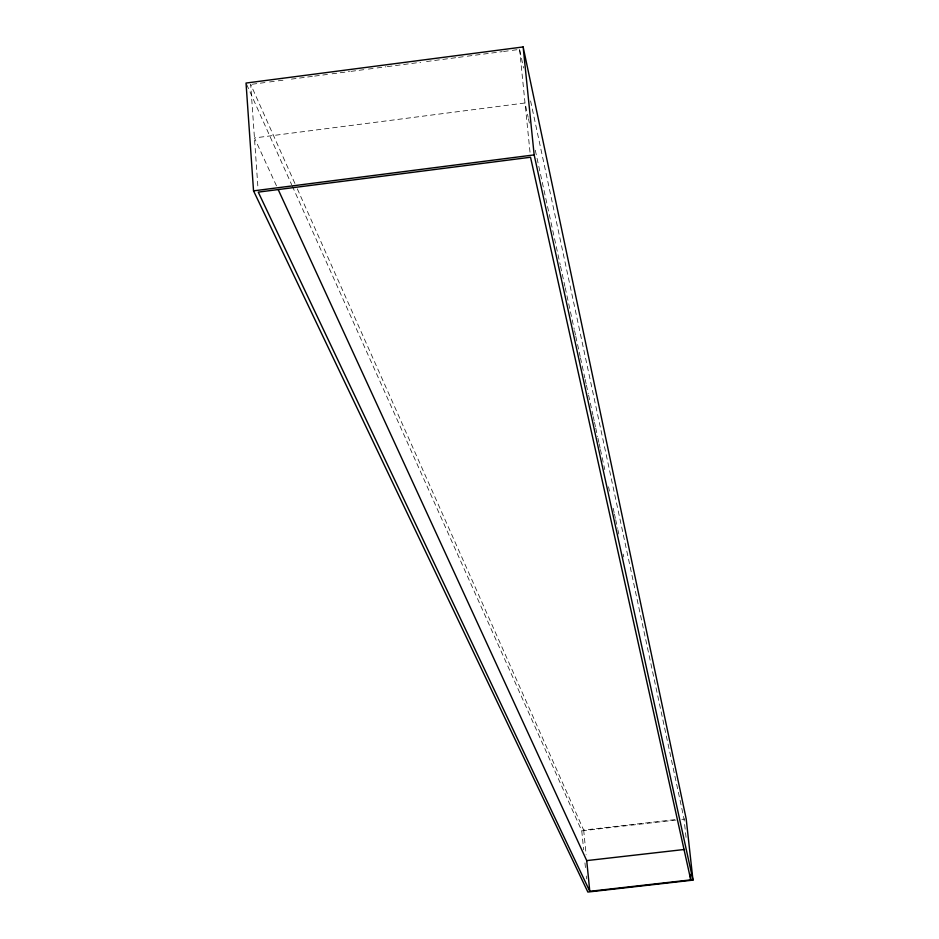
<?xml version="1.0" encoding="UTF-8"?>
<svg xmlns="http://www.w3.org/2000/svg" width="939" height="939" viewBox="0 0 939 939"><rect width="100%" height="100%" fill="white"/><g stroke="black" fill="none" stroke-linecap="round" stroke-linejoin="round"><path stroke-width="0.7" stroke-dasharray="4.7 3.52" d="M252.145 84.24L268.131 82.151M269.587 81.963L276.852 81.012M278.308 80.824L285.573 79.885M291.383 79.122L313.192 76.282M314.647 76.094L330.634 74.017M332.089 73.817L349.519 71.552M350.975 71.364L366.961 69.275M368.417 69.087L375.682 68.148M377.138 67.948L385.859 66.822M387.314 66.634L420.742 62.279M426.552 61.516L457.082 57.537M458.537 57.349L465.803 56.399M467.258 56.211L502.142 51.668M503.586 51.481L510.851 50.53M512.307 50.342L519.572 49.403L523.563 68.019M297.323 188.845L583.671 830.088L676.702 819.43M292.275 186.063L581.757 830.851L676.033 820.052M681.831 819.383L684.731 819.054M276.477 185.852L254.457 137.939L525.018 102.985L528.141 117.305M246.628 84.393L291.665 184.725M294.928 183.492L250.69 84.428L258.061 189.267M528.446 118.748L529.385 123.044M535.3 150.252L560.231 264.821M560.536 266.253L564.902 286.301M565.219 287.733L574.245 329.272M574.562 330.704L575.501 335M575.807 336.432L578.929 350.752M579.234 352.184L580.173 356.48M580.478 357.912L584.844 377.959M585.161 379.391L586.089 383.687M586.406 385.119L588.272 393.711M588.589 395.143L592.943 415.191M593.26 416.623L594.187 420.918M594.504 422.362L595.443 426.658M595.749 428.09L597.615 436.682M597.932 438.114L598.871 442.41M599.176 443.842L600.115 448.138M600.42 449.57L604.786 469.617M608.531 486.801L609.458 491.097M613.202 508.281L614.129 512.577M614.446 514.009L615.385 518.305M615.691 519.737L617.557 528.34M617.874 529.772L618.813 534.068M623.167 554.116L623.789 556.98M530.594 100.966L683.979 818.597L686.233 838.95M519.572 49.403L530.242 154.395M583.671 830.088L586.136 854.795M581.757 830.851L583.647 849.795M584.962 862.906L585.678 870.195M586.265 876.028L586.558 878.939"/><path stroke-width="1.41" d="M523.14 46.95L246.03 83.055L253.542 190.863L587.861 892.05L692.97 880.125L686.186 818.89L523.14 46.95L534.162 154.9L692.97 880.125M253.542 190.863L534.162 154.9M278.32 189.842L586.722 860.605L684.484 849.466M690.764 879.878L530.535 157.247L258.26 192.119L589.786 891.322L690.764 879.878L690.142 874.279M586.722 860.605L589.786 891.322"/></g></svg>
